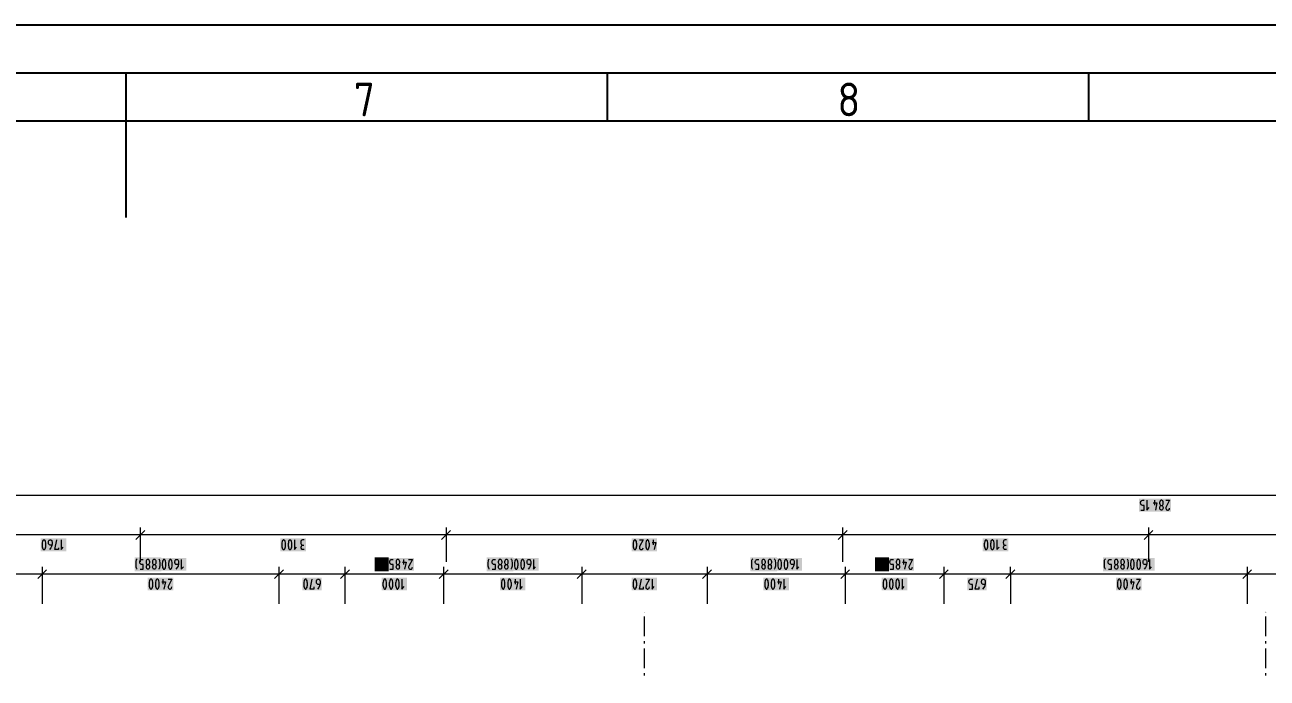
# Model space of a CAD drawing. Header units: millimetres. Extents: x 0 to 594, y 0 to 420.
# Drawn here: x 286.5 to 415.6, y 352.1 to 420 of the extents above; entities that cross this region are included whole.
import ezdxf

# ---------------------------------------------------------------- set-up
doc = ezdxf.new("R2010")
doc.units = ezdxf.units.MM
doc.header["$LTSCALE"] = 8
for name, color, linetype in [('035', 5, 'Continuous'), ('07', 7, 'Continuous'), ('PDF_Koty delkove', 7, 'Continuous'), ('PDF_Osy hlavni', 7, 'Continuous')]:
    doc.layers.add(name, color=color, linetype=linetype)
doc.styles.add('ISO Proportional', font='isocp.shx')

# ---------------------------------------------------------------- blocks, each defined once
blk = doc.blocks.new('IEC_border_a2')
at = {"layer": '035'}
for p, q in [((297, 415), (297, 410)), ((347, 415), (347, 410)), ((397, 415), (397, 410)), ((584, 410), (10, 410))]:
    blk.add_line(p, q, dxfattribs=at)
blk.add_lwpolyline([(0, 420), (594, 420), (594, 0), (0, 0)], close=True, dxfattribs=at)
at = {"layer": '07'}
blk.add_line((297, 410), (297, 400), dxfattribs=at)
blk.add_lwpolyline([(5, 415), (589, 415), (589, 5), (5, 5)], close=True, dxfattribs=at)
at = {"layer": '035', "style": 'ISO Proportional'}
for s, p in [('7', (320.67, 410.5)), ('8', (370.92, 410.5))]:
    blk.add_text(s, height=3.5, dxfattribs=at).set_placement(p)

msp = doc.modelspace()

# ---------------------------------------------------------------- linework, layer by layer
at = {"layer": 'PDF_Koty delkove', "lineweight": 18}
for points in [[(549.56, 371.13), (258.3, 371.13), (257.65, 371.13), (252.79, 371.13)], [(402.45, 369.59), (402.78, 369.59), (402.78, 370.07), (402.64, 370.07), (402.55, 370.11), (402.49, 370.16), (402.44, 370.24), (402.42, 370.31), (402.42, 370.38), (402.44, 370.45), (402.46, 370.51), (402.5, 370.57), (402.56, 370.6), (402.64, 370.62), (402.78, 370.62)], [(403.08, 370.62), (403.08, 369.59), (403.3, 369.87)], [(403.85, 370.62), (403.85, 370.11)], [(405.05, 370.62), (405.43, 370.62), (405.08, 369.93), (405.05, 369.87), (405.05, 369.76), (405.08, 369.7), (405.12, 369.64), (405.16, 369.61), (405.21, 369.59), (405.27, 369.59), (405.32, 369.61), (405.36, 369.64), (405.41, 369.7), (405.43, 369.8)], [(403.74, 370.34), (404.12, 370.34), (403.95, 369.59)], [(404.71, 370), (404.73, 369.93), (404.75, 369.87), (404.75, 369.8), (404.73, 369.73), (404.71, 369.66), (404.65, 369.61), (404.61, 369.59), (404.56, 369.59), (404.52, 369.61), (404.46, 369.66), (404.43, 369.73), (404.42, 369.8), (404.42, 369.87), (404.43, 369.93), (404.46, 370), (404.5, 370.05), (404.53, 370.07)], [(404.64, 370.07), (404.67, 370.05), (404.71, 370)], [(565.96, 367.02), (549.56, 367.02), (512, 367.02), (509.05, 367.02), (486.83, 367.02), (438.04, 367.02), (403.24, 367.02), (371.46, 367.02), (330.26, 367.02), (298.49, 367.02), (280.45, 367.02), (258.3, 367.02), (252.79, 367.02)], [(298.95, 367.49), (298.02, 366.56)], [(298.49, 367.79), (298.49, 367.02), (298.49, 366.26)], [(298.49, 367.02), (298.49, 366.67), (298.49, 364.23)], [(330.72, 367.49), (329.8, 366.56)], [(330.26, 367.79), (330.26, 367.02), (330.26, 366.26)], [(330.26, 367.02), (330.26, 366.67), (330.26, 364.23)], [(371.93, 367.49), (371, 366.56)], [(371.46, 367.79), (371.46, 367.02), (371.46, 366.26)], [(371.46, 367.02), (371.46, 366.67), (371.46, 364.23)], [(403.7, 367.49), (402.78, 366.56)], [(403.24, 367.79), (403.24, 367.02), (403.24, 366.26)], [(403.24, 367.02), (403.24, 366.67), (403.24, 364.23)], [(288.29, 366.1), (288.29, 365.9), (288.3, 365.79), (288.33, 365.67), (288.37, 365.57), (288.42, 365.5), (288.45, 365.49), (288.51, 365.49), (288.53, 365.5), (288.59, 365.57), (288.63, 365.67), (288.66, 365.79), (288.67, 365.9), (288.67, 366.1), (288.66, 366.2), (288.63, 366.32), (288.59, 366.43), (288.53, 366.49), (288.51, 366.51), (288.45, 366.51), (288.42, 366.49), (288.37, 366.43), (288.33, 366.32), (288.3, 366.2)], [(288.3, 366.2), (288.29, 366.1)], [(289.3, 365.96), (289.11, 365.96), (289.05, 365.98), (289.01, 366.02), (288.99, 366.05), (288.96, 366.1), (288.94, 366.17), (288.94, 366.31), (288.96, 366.37), (288.99, 366.43), (289.01, 366.46), (289.05, 366.49), (289.11, 366.51), (289.16, 366.51), (289.22, 366.49), (289.26, 366.46), (289.29, 366.43), (289.31, 366.37), (289.33, 366.31), (289.33, 366.07), (289.27, 365.83), (289.19, 365.66), (289.05, 365.49)], [(289.99, 365.69), (289.99, 365.49), (289.6, 365.49), (289.82, 366.51)], [(290.26, 366.51), (290.26, 365.49), (290.48, 365.76)], [(314.51, 366.51), (314.51, 365.49), (314.73, 365.76)], [(315.52, 366.51), (315.33, 366.51), (315.26, 366.48), (315.21, 366.43), (315.18, 366.34), (315.17, 366.27), (315.17, 366.2), (315.18, 366.12), (315.21, 366.05), (315.26, 366), (315.36, 365.96)], [(315.52, 365.49), (315.36, 365.49), (315.3, 365.5), (315.25, 365.54), (315.22, 365.59), (315.19, 365.69), (315.19, 365.76), (315.22, 365.86), (315.28, 365.93), (315.36, 365.96), (315.47, 365.96)], [(350.34, 366.51), (350.73, 366.51), (350.37, 365.83), (350.34, 365.76), (350.34, 365.66), (350.37, 365.59), (350.41, 365.54), (350.45, 365.5), (350.51, 365.49), (350.56, 365.49), (350.62, 365.5), (350.66, 365.54), (350.7, 365.59), (350.73, 365.69)], [(351.66, 366.24), (352.04, 366.24), (351.87, 365.49)], [(351.77, 366.51), (351.77, 366)], [(386.42, 365.5), (386.48, 365.57), (386.52, 365.67), (386.54, 365.79), (386.56, 365.9), (386.56, 366.1), (386.54, 366.2), (386.52, 366.32), (386.48, 366.43), (386.42, 366.49), (386.39, 366.51), (386.34, 366.51), (386.31, 366.49), (386.26, 366.43), (386.22, 366.32), (386.19, 366.2), (386.17, 366.1)], [(386.17, 366.1), (386.17, 365.9), (386.19, 365.79), (386.22, 365.67), (386.26, 365.57), (386.31, 365.5), (386.34, 365.49), (386.39, 365.49), (386.42, 365.5)], [(387.49, 366.51), (387.49, 365.49), (387.71, 365.76)], [(388.5, 366.51), (388.31, 366.51), (388.24, 366.48), (388.19, 366.43), (388.16, 366.34), (388.15, 366.27), (388.15, 366.2), (388.16, 366.12), (388.19, 366.05), (388.24, 366), (388.34, 365.96)], [(388.2, 365.59), (388.17, 365.69), (388.17, 365.76), (388.2, 365.86), (388.25, 365.93), (388.34, 365.96), (388.45, 365.96)], [(388.5, 365.49), (388.34, 365.49), (388.28, 365.5), (388.23, 365.54), (388.2, 365.59)], [(298.16, 363.45), (298.13, 363.49), (298.09, 363.55), (298.07, 363.66), (298.05, 363.79), (298.05, 364.13), (298.07, 364.31), (298.08, 364.41), (298.11, 364.48), (298.16, 364.54)], [(298.46, 363.45), (298.79, 363.45), (298.79, 363.93), (298.65, 363.93), (298.56, 363.96), (298.5, 364.02), (298.45, 364.1), (298.44, 364.17), (298.44, 364.24), (298.45, 364.31), (298.48, 364.37), (298.52, 364.42), (298.57, 364.46), (298.65, 364.48), (298.79, 364.48)], [(300.4, 364.54), (300.46, 364.48), (300.49, 364.41), (300.5, 364.31), (300.51, 364.13), (300.51, 363.79), (300.5, 363.66), (300.47, 363.55), (300.43, 363.49), (300.4, 363.45)], [(300.85, 363.54), (300.91, 363.47), (300.93, 363.45), (300.99, 363.45), (301.02, 363.47), (301.07, 363.54), (301.11, 363.64), (301.14, 363.76), (301.15, 363.86), (301.15, 364.07), (301.14, 364.17), (301.11, 364.29), (301.07, 364.39), (301.02, 364.46), (300.99, 364.48), (300.93, 364.48), (300.91, 364.46), (300.85, 364.39), (300.81, 364.29), (300.78, 364.17), (300.77, 364.07)], [(300.77, 364.07), (300.77, 363.86), (300.78, 363.76), (300.81, 363.64), (300.85, 363.54)], [(302.44, 363.93), (302.25, 363.93), (302.19, 363.95), (302.15, 363.98), (302.12, 364.02), (302.1, 364.07), (302.08, 364.13), (302.08, 364.27), (302.1, 364.34), (302.12, 364.39), (302.15, 364.42), (302.19, 364.46), (302.25, 364.48), (302.3, 364.48), (302.35, 364.46), (302.4, 364.42), (302.42, 364.39), (302.45, 364.34), (302.46, 364.27), (302.46, 364.03), (302.41, 363.79), (302.33, 363.62), (302.19, 363.45)], [(302.74, 364.48), (302.74, 363.45), (302.96, 363.72)], [(323.11, 363.45), (323.08, 363.49), (323.04, 363.55), (323.01, 363.66), (323, 363.79), (323, 364.13), (323.01, 364.31), (323.03, 364.41), (323.06, 364.48), (323.11, 364.54)], [(324.04, 364.54), (324.09, 364.48), (324.12, 364.41), (324.14, 364.31), (324.15, 364.13), (324.15, 363.79), (324.14, 363.66), (324.11, 363.55)], [(324.43, 363.45), (324.76, 363.45), (324.76, 363.93), (324.62, 363.93), (324.53, 363.96), (324.47, 364.02), (324.42, 364.1), (324.41, 364.17), (324.41, 364.24), (324.42, 364.31), (324.45, 364.37), (324.49, 364.42), (324.54, 364.46), (324.62, 364.48), (324.76, 364.48)], [(325.44, 364.17), (325.44, 364.24), (325.43, 364.32), (325.39, 364.41), (325.33, 364.46), (325.28, 364.48), (325.23, 364.48), (325.17, 364.46), (325.12, 364.41), (325.08, 364.32), (325.06, 364.24)], [(325.06, 364.24), (325.06, 364.17), (325.08, 364.08), (325.12, 364), (325.17, 363.95), (325.2, 363.93), (325.31, 363.93), (325.33, 363.95), (325.39, 364), (325.43, 364.08), (325.44, 364.17)], [(325.72, 364.2), (326.1, 364.2), (325.94, 363.45)], [(325.83, 364.48), (325.83, 363.96)], [(326.37, 364.48), (326.76, 364.48), (326.4, 363.79), (326.37, 363.72), (326.37, 363.62), (326.4, 363.55), (326.44, 363.5), (326.48, 363.47), (326.54, 363.45), (326.59, 363.45), (326.65, 363.47), (326.69, 363.5), (326.73, 363.55), (326.76, 363.66)], [(334.75, 363.45), (334.73, 363.49), (334.69, 363.55), (334.66, 363.66), (334.64, 363.79), (334.64, 364.13), (334.66, 364.31), (334.67, 364.41), (334.7, 364.48), (334.75, 364.54)], [(335.05, 363.45), (335.38, 363.45), (335.38, 363.93), (335.25, 363.93), (335.15, 363.96), (335.1, 364.02), (335.04, 364.1), (335.03, 364.17), (335.03, 364.24), (335.04, 364.31), (335.07, 364.37), (335.11, 364.42), (335.16, 364.46), (335.25, 364.48), (335.38, 364.48)], [(336.05, 364.32), (336.01, 364.41), (335.96, 364.46), (335.9, 364.48), (335.85, 364.48), (335.79, 364.46), (335.74, 364.41), (335.7, 364.32), (335.68, 364.24)], [(335.68, 364.24), (335.68, 364.17), (335.7, 364.08), (335.74, 364), (335.79, 363.95), (335.82, 363.93), (335.93, 363.93), (335.96, 363.95), (336.01, 364), (336.05, 364.08), (336.07, 364.17), (336.07, 364.24), (336.05, 364.32)], [(336.34, 364.17), (336.35, 364.08), (336.39, 364), (336.45, 363.95), (336.48, 363.93), (336.59, 363.93), (336.61, 363.95), (336.67, 364), (336.71, 364.08), (336.72, 364.17), (336.72, 364.24), (336.71, 364.32), (336.67, 364.41), (336.61, 364.46), (336.56, 364.48), (336.5, 364.48), (336.45, 364.46), (336.39, 364.41), (336.35, 364.32), (336.34, 364.24)], [(336.34, 364.24), (336.34, 364.17)], [(337, 364.54), (337.05, 364.48), (337.08, 364.41), (337.09, 364.31), (337.11, 364.13), (337.11, 363.79), (337.09, 363.66), (337.06, 363.55), (337.02, 363.49), (337, 363.45)], [(338.26, 363.47), (338.32, 363.54), (338.36, 363.64), (338.39, 363.76), (338.4, 363.86), (338.4, 364.07), (338.39, 364.17), (338.36, 364.29), (338.32, 364.39), (338.26, 364.46), (338.24, 364.48), (338.18, 364.48), (338.15, 364.46), (338.1, 364.39), (338.06, 364.29), (338.03, 364.17), (338.02, 364.07)], [(338.02, 364.07), (338.02, 363.86), (338.03, 363.76), (338.06, 363.64), (338.1, 363.54), (338.15, 363.47), (338.18, 363.45), (338.24, 363.45), (338.26, 363.47)], [(339.03, 363.93), (338.84, 363.93), (338.78, 363.95), (338.74, 363.98), (338.71, 364.02), (338.69, 364.07), (338.67, 364.13), (338.67, 364.27), (338.69, 364.34), (338.71, 364.39), (338.74, 364.42), (338.78, 364.46), (338.84, 364.48), (338.89, 364.48), (338.95, 364.46), (338.99, 364.42), (339.01, 364.39), (339.04, 364.34), (339.06, 364.27), (339.06, 364.03), (339, 363.79), (338.92, 363.62), (338.78, 363.45)], [(339.33, 364.48), (339.33, 363.45), (339.55, 363.72)], [(362.12, 363.45), (362.09, 363.49), (362.05, 363.55), (362.03, 363.66), (362.01, 363.79), (362.01, 364.13), (362.03, 364.31), (362.04, 364.41), (362.07, 364.48), (362.12, 364.54)], [(362.42, 363.45), (362.75, 363.45), (362.75, 363.93), (362.61, 363.93), (362.52, 363.96), (362.46, 364.02), (362.41, 364.1), (362.39, 364.17), (362.39, 364.24), (362.41, 364.31), (362.44, 364.37), (362.48, 364.42), (362.53, 364.46), (362.61, 364.48), (362.75, 364.48)], [(364.36, 364.54), (364.42, 364.48), (364.44, 364.41), (364.46, 364.31), (364.47, 364.13), (364.47, 363.79), (364.46, 363.66), (364.43, 363.55), (364.39, 363.49), (364.36, 363.45)], [(365.1, 363.76), (365.11, 363.86), (365.11, 364.07), (365.1, 364.17), (365.07, 364.29), (365.03, 364.39), (364.97, 364.46), (364.95, 364.48), (364.89, 364.48), (364.86, 364.46), (364.81, 364.39), (364.77, 364.29), (364.74, 364.17), (364.73, 364.07)], [(364.73, 364.07), (364.73, 363.86), (364.74, 363.76), (364.77, 363.64), (364.81, 363.54), (364.86, 363.47), (364.89, 363.45), (364.95, 363.45), (364.97, 363.47), (365.03, 363.54), (365.07, 363.64), (365.1, 363.76)], [(366.04, 364.27), (366.05, 364.34), (366.08, 364.39), (366.11, 364.42), (366.15, 364.46), (366.2, 364.48), (366.26, 364.48), (366.31, 364.46), (366.35, 364.42), (366.38, 364.39), (366.41, 364.34), (366.42, 364.27), (366.42, 364.03), (366.37, 363.79), (366.29, 363.62), (366.15, 363.45)], [(366.4, 363.93), (366.2, 363.93), (366.15, 363.95), (366.11, 363.98), (366.08, 364.02), (366.05, 364.07), (366.04, 364.13), (366.04, 364.27)], [(366.7, 364.48), (366.7, 363.45), (366.91, 363.72)], [(375.08, 363.45), (375.05, 363.49), (375.01, 363.55), (374.98, 363.66), (374.97, 363.79), (374.97, 364.13), (374.98, 364.31), (374.99, 364.41), (375.02, 364.48), (375.08, 364.54)], [(376.01, 364.54), (376.06, 364.48), (376.09, 364.41), (376.1, 364.31), (376.12, 364.13)], [(376.12, 364.13), (376.12, 363.79), (376.1, 363.66), (376.07, 363.55), (376.03, 363.49), (376.01, 363.45)], [(376.4, 363.45), (376.73, 363.45), (376.73, 363.93), (376.59, 363.93), (376.5, 363.96), (376.44, 364.02), (376.39, 364.1), (376.37, 364.17), (376.37, 364.24), (376.39, 364.31), (376.41, 364.37), (376.45, 364.42), (376.51, 364.46), (376.59, 364.48), (376.73, 364.48)], [(377.3, 363.95), (377.36, 364), (377.4, 364.08), (377.41, 364.17), (377.41, 364.24), (377.4, 364.32), (377.36, 364.41), (377.3, 364.46), (377.25, 364.48), (377.19, 364.48), (377.14, 364.46), (377.08, 364.41), (377.04, 364.32), (377.03, 364.24)], [(377.03, 364.24), (377.03, 364.17), (377.04, 364.08), (377.08, 364), (377.14, 363.95), (377.16, 363.93), (377.27, 363.93), (377.3, 363.95)], [(377.68, 364.2), (378.07, 364.2), (377.9, 363.45)], [(377.79, 364.48), (377.79, 363.96)], [(378.34, 364.48), (378.72, 364.48), (378.37, 363.79), (378.34, 363.72), (378.34, 363.62), (378.37, 363.55), (378.41, 363.5), (378.45, 363.47), (378.5, 363.45), (378.56, 363.45), (378.61, 363.47), (378.65, 363.5), (378.7, 363.55), (378.72, 363.66)], [(398.77, 363.45), (398.74, 363.49), (398.7, 363.55), (398.67, 363.66), (398.66, 363.79), (398.66, 364.13), (398.67, 364.31), (398.68, 364.41), (398.71, 364.48), (398.77, 364.54)], [(399.07, 363.45), (399.39, 363.45), (399.39, 363.93), (399.26, 363.93), (399.16, 363.96), (399.11, 364.02), (399.05, 364.1), (399.04, 364.17), (399.04, 364.24), (399.05, 364.31)], [(399.05, 364.31), (399.08, 364.37), (399.12, 364.42), (399.17, 364.46), (399.26, 364.48), (399.39, 364.48)], [(401.01, 364.54), (401.06, 364.48), (401.09, 364.41), (401.1, 364.31), (401.12, 364.13), (401.12, 363.79), (401.1, 363.66), (401.07, 363.55), (401.03, 363.49), (401.01, 363.45)], [(401.37, 364.07), (401.37, 363.86), (401.39, 363.76), (401.41, 363.64), (401.45, 363.54), (401.51, 363.47), (401.54, 363.45), (401.59, 363.45), (401.62, 363.47), (401.67, 363.54), (401.71, 363.64), (401.74, 363.76), (401.75, 363.86), (401.75, 364.07), (401.74, 364.17), (401.71, 364.29), (401.67, 364.39), (401.62, 364.46), (401.59, 364.48), (401.54, 364.48), (401.51, 364.46)], [(401.51, 364.46), (401.45, 364.39), (401.41, 364.29), (401.39, 364.17), (401.37, 364.07)], [(403.04, 363.93), (402.85, 363.93), (402.79, 363.95), (402.75, 363.98), (402.72, 364.02), (402.7, 364.07), (402.68, 364.13), (402.68, 364.27), (402.7, 364.34), (402.72, 364.39), (402.75, 364.42), (402.79, 364.46), (402.85, 364.48), (402.9, 364.48), (402.96, 364.46), (403, 364.42), (403.02, 364.39)], [(403.02, 364.39), (403.05, 364.34), (403.07, 364.27), (403.07, 364.03), (403.01, 363.79), (402.93, 363.62), (402.79, 363.45)], [(403.34, 364.48), (403.34, 363.45), (403.56, 363.72)], [(423.69, 362.94), (413.49, 362.94), (388.89, 362.94), (381.97, 362.94), (371.72, 362.94), (357.37, 362.94), (344.35, 362.94), (330, 362.94), (319.75, 362.94), (312.89, 362.94), (288.29, 362.94), (278.29, 362.94)], [(288.75, 363.4), (287.83, 362.48)], [(288.29, 363.71), (288.29, 362.94), (288.29, 362.17)], [(288.29, 362.94), (288.29, 362.58), (288.29, 359.86)], [(299.16, 363.52), (299.13, 363.59), (299.12, 363.66), (299.12, 363.72), (299.13, 363.79), (299.16, 363.86), (299.2, 363.91), (299.23, 363.93)], [(299.34, 363.93), (299.36, 363.91), (299.41, 363.86), (299.43, 363.79), (299.45, 363.72), (299.45, 363.66), (299.43, 363.59), (299.41, 363.52), (299.35, 363.47), (299.31, 363.45), (299.26, 363.45), (299.21, 363.47), (299.16, 363.52)], [(300.02, 363.91), (300.06, 363.86), (300.09, 363.79), (300.1, 363.72), (300.1, 363.66), (300.09, 363.59), (300.06, 363.52), (300.01, 363.47), (299.97, 363.45), (299.91, 363.45), (299.87, 363.47), (299.82, 363.52), (299.79, 363.59), (299.77, 363.66), (299.77, 363.72), (299.79, 363.79), (299.82, 363.86), (299.86, 363.91), (299.88, 363.93)], [(299.99, 363.93), (300.02, 363.91)], [(313.35, 363.4), (312.43, 362.48)], [(312.89, 363.71), (312.89, 362.94), (312.89, 362.17)], [(312.89, 362.94), (312.89, 362.58), (312.89, 359.86)], [(320.22, 363.4), (319.29, 362.48)], [(319.75, 363.71), (319.75, 362.94), (319.75, 362.17)], [(319.75, 362.94), (319.75, 362.58), (319.75, 359.86)], [(324.11, 363.55), (324.07, 363.49), (324.04, 363.45)], [(325.31, 363.93), (325.33, 363.91), (325.38, 363.86), (325.4, 363.79), (325.42, 363.72), (325.42, 363.66), (325.4, 363.59), (325.38, 363.52), (325.32, 363.47), (325.28, 363.45), (325.23, 363.45), (325.18, 363.47), (325.13, 363.52), (325.1, 363.59), (325.09, 363.66), (325.09, 363.72), (325.1, 363.79), (325.13, 363.86), (325.17, 363.91), (325.2, 363.93)], [(330.46, 363.4), (329.54, 362.48)], [(330, 363.71), (330, 362.94), (330, 362.17)], [(330, 362.94), (330, 362.58), (330, 359.86)], [(335.93, 363.93), (335.96, 363.91), (336, 363.86), (336.02, 363.79), (336.04, 363.72), (336.04, 363.66), (336.02, 363.59), (336, 363.52), (335.94, 363.47), (335.9, 363.45), (335.85, 363.45), (335.81, 363.47), (335.75, 363.52), (335.72, 363.59), (335.71, 363.66), (335.71, 363.72), (335.72, 363.79), (335.75, 363.86), (335.79, 363.91), (335.82, 363.93)], [(336.59, 363.93), (336.61, 363.91), (336.65, 363.86), (336.68, 363.79), (336.69, 363.72), (336.69, 363.66), (336.68, 363.59), (336.65, 363.52), (336.6, 363.47), (336.56, 363.45), (336.5, 363.45), (336.46, 363.47), (336.41, 363.52), (336.38, 363.59), (336.37, 363.66), (336.37, 363.72), (336.38, 363.79), (336.41, 363.86), (336.45, 363.91), (336.48, 363.93)], [(344.81, 363.4), (343.89, 362.48)], [(344.35, 363.71), (344.35, 362.94), (344.35, 362.17)], [(344.35, 362.94), (344.35, 362.58), (344.35, 359.86)], [(357.83, 363.4), (356.91, 362.48)], [(357.37, 363.71), (357.37, 362.94), (357.37, 362.17)], [(357.37, 362.94), (357.37, 362.58), (357.37, 359.86)], [(363.3, 363.93), (363.32, 363.91), (363.36, 363.86), (363.39, 363.79), (363.41, 363.72), (363.41, 363.66), (363.39, 363.59), (363.36, 363.52), (363.31, 363.47), (363.27, 363.45), (363.21, 363.45), (363.17, 363.47), (363.12, 363.52), (363.09, 363.59), (363.08, 363.66), (363.08, 363.72), (363.09, 363.79), (363.12, 363.86), (363.16, 363.91), (363.19, 363.93)], [(363.97, 363.47), (363.92, 363.45), (363.87, 363.45), (363.83, 363.47), (363.77, 363.52), (363.75, 363.59), (363.73, 363.66), (363.73, 363.72), (363.75, 363.79), (363.77, 363.86), (363.82, 363.91), (363.84, 363.93)], [(363.95, 363.93), (363.98, 363.91), (364.02, 363.86), (364.05, 363.79), (364.06, 363.72), (364.06, 363.66), (364.05, 363.59), (364.02, 363.52), (363.97, 363.47)], [(372.18, 363.4), (371.26, 362.48)], [(371.72, 363.71), (371.72, 362.94), (371.72, 362.17)], [(371.72, 362.94), (371.72, 362.58), (371.72, 359.86)], [(377.27, 363.93), (377.3, 363.91), (377.34, 363.86), (377.37, 363.79), (377.38, 363.72), (377.38, 363.66), (377.37, 363.59), (377.34, 363.52), (377.29, 363.47), (377.25, 363.45), (377.19, 363.45), (377.15, 363.47), (377.1, 363.52), (377.07, 363.59), (377.06, 363.66), (377.06, 363.72), (377.07, 363.79), (377.1, 363.86), (377.14, 363.91), (377.16, 363.93)], [(382.43, 363.4), (381.51, 362.48)], [(381.97, 363.71), (381.97, 362.94), (381.97, 362.17)], [(381.97, 362.94), (381.97, 362.58), (381.97, 359.86)], [(389.35, 363.4), (388.43, 362.48)], [(388.89, 362.94), (388.89, 363.71)], [(388.89, 362.94), (388.89, 362.17)], [(388.89, 362.94), (388.89, 362.58), (388.89, 359.86)], [(399.94, 363.93), (399.97, 363.91), (400.01, 363.86), (400.04, 363.79), (400.05, 363.72), (400.05, 363.66), (400.04, 363.59), (400.01, 363.52), (399.95, 363.47), (399.91, 363.45), (399.86, 363.45), (399.82, 363.47), (399.76, 363.52), (399.74, 363.59), (399.72, 363.66), (399.72, 363.72), (399.74, 363.79), (399.76, 363.86), (399.8, 363.91), (399.83, 363.93)], [(400.6, 363.93), (400.62, 363.91), (400.66, 363.86), (400.69, 363.79), (400.71, 363.72), (400.71, 363.66), (400.69, 363.59), (400.66, 363.52), (400.61, 363.47), (400.57, 363.45), (400.51, 363.45), (400.47, 363.47), (400.42, 363.52), (400.39, 363.59), (400.38, 363.66), (400.38, 363.72), (400.39, 363.79), (400.42, 363.86)], [(400.42, 363.86), (400.46, 363.91), (400.49, 363.93)], [(413.95, 363.4), (413.03, 362.48)], [(413.49, 363.71), (413.49, 362.94), (413.49, 362.17)], [(413.49, 362.94), (413.49, 362.58), (413.49, 359.86)], [(300.72, 362.15), (301.11, 362.15), (300.94, 361.4)], [(300.83, 362.43), (300.83, 361.91)], [(301.38, 362.43), (301.76, 362.43), (301.41, 361.74), (301.38, 361.67), (301.38, 361.57), (301.41, 361.5), (301.45, 361.45), (301.49, 361.42), (301.54, 361.4), (301.6, 361.4), (301.65, 361.42), (301.69, 361.45), (301.74, 361.5), (301.76, 361.61)], [(316.51, 361.61), (316.51, 361.4), (316.13, 361.4), (316.35, 362.43)], [(317.14, 361.88), (316.95, 361.88), (316.89, 361.9), (316.85, 361.93), (316.83, 361.97), (316.8, 362.02), (316.79, 362.08), (316.79, 362.22), (316.8, 362.29), (316.83, 362.34), (316.85, 362.37), (316.89, 362.41), (316.95, 362.43), (317, 362.43), (317.06, 362.41), (317.1, 362.37)], [(317.1, 362.37), (317.13, 362.34), (317.15, 362.29), (317.17, 362.22), (317.17, 361.98), (317.11, 361.74), (317.03, 361.57), (316.89, 361.4)], [(325.67, 362.43), (325.67, 361.4), (325.89, 361.67)], [(336.17, 361.4), (336.22, 361.4), (336.25, 361.42), (336.3, 361.49), (336.34, 361.59), (336.37, 361.71), (336.38, 361.81), (336.38, 362.02), (336.37, 362.12), (336.34, 362.24), (336.3, 362.34), (336.25, 362.41), (336.22, 362.43), (336.17, 362.43), (336.14, 362.41), (336.08, 362.34), (336.04, 362.24), (336.02, 362.12), (336, 362.02)], [(336, 362.02), (336, 361.81), (336.02, 361.71), (336.04, 361.59), (336.08, 361.49), (336.14, 361.42), (336.17, 361.4)], [(337.32, 362.15), (337.7, 362.15), (337.53, 361.4)], [(337.42, 362.43), (337.42, 361.91)], [(337.97, 362.43), (337.97, 361.4), (338.19, 361.67)], [(349.99, 361.49), (350.03, 361.59), (350.05, 361.71), (350.07, 361.81), (350.07, 362.02), (350.05, 362.12), (350.03, 362.24), (349.99, 362.34), (349.93, 362.41), (349.9, 362.43), (349.85, 362.43), (349.82, 362.41), (349.77, 362.34), (349.73, 362.24), (349.7, 362.12), (349.68, 362.02)], [(349.68, 362.02), (349.68, 361.81), (349.7, 361.71), (349.73, 361.59), (349.77, 361.49), (349.82, 361.42), (349.85, 361.4), (349.9, 361.4), (349.93, 361.42), (349.99, 361.49)], [(350.73, 361.61), (350.73, 361.4), (350.34, 361.4), (350.56, 362.43)], [(351, 362.43), (351.38, 362.43), (351.03, 361.74), (351, 361.67), (351, 361.57), (351.03, 361.5), (351.07, 361.45), (351.11, 361.42), (351.16, 361.4), (351.22, 361.4), (351.27, 361.42), (351.31, 361.45), (351.35, 361.5), (351.38, 361.61)], [(351.66, 362.43), (351.66, 361.4), (351.87, 361.67)], [(364.24, 361.4), (364.27, 361.42), (364.33, 361.49), (364.37, 361.59), (364.4, 361.71), (364.41, 361.81), (364.41, 362.02), (364.4, 362.12), (364.37, 362.24), (364.33, 362.34), (364.27, 362.41), (364.24, 362.43), (364.19, 362.43), (364.16, 362.41), (364.11, 362.34), (364.07, 362.24), (364.04, 362.12), (364.03, 362.02)], [(364.03, 362.02), (364.03, 361.81), (364.04, 361.71), (364.07, 361.59), (364.11, 361.49), (364.16, 361.42), (364.19, 361.4), (364.24, 361.4)], [(364.68, 362.15), (365.07, 362.15), (364.9, 361.4)], [(364.79, 362.43), (364.79, 361.91)], [(365.34, 362.43), (365.34, 361.4), (365.56, 361.67)], [(376.33, 362.02), (376.33, 361.81), (376.34, 361.71), (376.37, 361.59), (376.41, 361.49), (376.46, 361.42), (376.49, 361.4), (376.54, 361.4), (376.57, 361.42), (376.63, 361.49), (376.67, 361.59), (376.69, 361.71), (376.71, 361.81), (376.71, 362.02), (376.69, 362.12), (376.67, 362.24), (376.63, 362.34), (376.57, 362.41), (376.54, 362.43), (376.49, 362.43), (376.46, 362.41), (376.41, 362.34)], [(376.41, 362.34), (376.37, 362.24), (376.34, 362.12), (376.33, 362.02)], [(377.64, 362.43), (377.64, 361.4), (377.86, 361.67)], [(384.61, 361.4), (384.94, 361.4), (384.94, 361.88), (384.8, 361.88), (384.7, 361.91), (384.65, 361.97), (384.6, 362.05), (384.58, 362.12), (384.58, 362.19), (384.6, 362.26), (384.62, 362.32), (384.66, 362.37), (384.72, 362.41), (384.8, 362.43), (384.94, 362.43)], [(385.62, 361.61), (385.62, 361.4), (385.24, 361.4), (385.46, 362.43)], [(386.25, 361.88), (386.06, 361.88), (386, 361.9), (385.96, 361.93), (385.94, 361.97), (385.91, 362.02), (385.9, 362.08), (385.9, 362.22), (385.91, 362.29), (385.94, 362.34), (385.96, 362.37), (386, 362.41), (386.06, 362.43), (386.11, 362.43), (386.17, 362.41), (386.21, 362.37), (386.24, 362.34), (386.26, 362.29), (386.28, 362.22), (386.28, 361.98), (386.22, 361.74), (386.14, 361.57), (386, 361.4)], [(400.67, 362.02), (400.67, 361.81), (400.68, 361.71), (400.71, 361.59), (400.75, 361.49), (400.81, 361.42), (400.83, 361.4), (400.89, 361.4), (400.92, 361.42), (400.97, 361.49), (401.01, 361.59), (401.04, 361.71), (401.05, 361.81), (401.05, 362.02), (401.04, 362.12), (401.01, 362.24), (400.97, 362.34), (400.92, 362.41), (400.89, 362.43), (400.83, 362.43), (400.81, 362.41), (400.75, 362.34), (400.71, 362.24), (400.68, 362.12), (400.67, 362.02)], [(401.33, 362.15), (401.71, 362.15), (401.54, 361.4)], [(401.44, 362.43), (401.44, 361.91)], [(401.98, 362.43), (402.37, 362.43), (402.01, 361.74), (401.98, 361.67), (401.98, 361.57), (402.01, 361.5), (402.05, 361.45), (402.09, 361.42), (402.15, 361.4), (402.2, 361.4), (402.26, 361.42), (402.3, 361.45), (402.34, 361.5), (402.37, 361.61)]]:
    msp.add_lwpolyline(points, dxfattribs=at)
for points in [[(404.39, 370.38), (404.39, 370.31), (404.41, 370.22), (404.45, 370.14), (404.5, 370.09), (404.53, 370.07), (404.64, 370.07), (404.67, 370.09), (404.72, 370.14), (404.76, 370.22), (404.78, 370.31), (404.78, 370.38), (404.76, 370.46), (404.72, 370.55), (404.67, 370.6), (404.61, 370.62), (404.56, 370.62), (404.5, 370.6), (404.45, 370.55), (404.41, 370.46)], [(313.2, 366.1), (313.2, 365.9), (313.21, 365.79), (313.24, 365.67), (313.28, 365.57), (313.33, 365.5), (313.36, 365.49), (313.41, 365.49), (313.44, 365.5), (313.5, 365.57), (313.54, 365.67), (313.56, 365.79), (313.58, 365.9), (313.58, 366.1), (313.56, 366.2), (313.54, 366.32), (313.5, 366.43), (313.44, 366.49), (313.41, 366.51), (313.36, 366.51), (313.33, 366.49), (313.28, 366.43), (313.24, 366.32), (313.21, 366.2)], [(313.85, 366.1), (313.85, 365.9), (313.87, 365.79), (313.89, 365.67), (313.93, 365.57), (313.99, 365.5), (314.02, 365.49), (314.07, 365.49), (314.1, 365.5), (314.15, 365.57), (314.19, 365.67), (314.22, 365.79), (314.24, 365.9), (314.24, 366.1), (314.22, 366.2), (314.19, 366.32), (314.15, 366.43), (314.1, 366.49), (314.07, 366.51), (314.02, 366.51), (313.99, 366.49), (313.93, 366.43), (313.89, 366.32), (313.87, 366.2)], [(349.68, 366.1), (349.68, 365.9), (349.7, 365.79), (349.73, 365.67), (349.77, 365.57), (349.82, 365.5), (349.85, 365.49), (349.9, 365.49), (349.93, 365.5), (349.99, 365.57), (350.03, 365.67), (350.05, 365.79), (350.07, 365.9), (350.07, 366.1), (350.05, 366.2), (350.03, 366.32), (349.99, 366.43), (349.93, 366.49), (349.9, 366.51), (349.85, 366.51), (349.82, 366.49), (349.77, 366.43), (349.73, 366.32), (349.7, 366.2)], [(351, 366.1), (351, 365.9), (351.01, 365.79), (351.04, 365.67), (351.08, 365.57), (351.14, 365.5), (351.16, 365.49), (351.22, 365.49), (351.25, 365.5), (351.3, 365.57), (351.34, 365.67), (351.37, 365.79), (351.38, 365.9), (351.38, 366.1), (351.37, 366.2), (351.34, 366.32), (351.3, 366.43), (351.25, 366.49), (351.22, 366.51), (351.16, 366.51), (351.14, 366.49), (351.08, 366.43), (351.04, 366.32), (351.01, 366.2)], [(386.83, 366.1), (386.83, 365.9), (386.85, 365.79), (386.87, 365.67), (386.91, 365.57), (386.97, 365.5), (387, 365.49), (387.05, 365.49), (387.08, 365.5), (387.13, 365.57), (387.17, 365.67), (387.2, 365.79), (387.21, 365.9), (387.21, 366.1), (387.2, 366.2), (387.17, 366.32), (387.13, 366.43), (387.08, 366.49), (387.05, 366.51), (387, 366.51), (386.97, 366.49), (386.91, 366.43), (386.87, 366.32), (386.85, 366.2)], [(299.09, 364.24), (299.09, 364.17), (299.11, 364.08), (299.15, 364), (299.2, 363.95), (299.23, 363.93), (299.34, 363.93), (299.36, 363.95), (299.42, 364), (299.46, 364.08), (299.47, 364.17), (299.47, 364.24), (299.46, 364.32), (299.42, 364.41), (299.36, 364.46), (299.31, 364.48), (299.26, 364.48), (299.2, 364.46), (299.15, 364.41), (299.11, 364.32)], [(299.75, 364.24), (299.75, 364.17), (299.76, 364.08), (299.8, 364), (299.86, 363.95), (299.88, 363.93), (299.99, 363.93), (300.02, 363.95), (300.08, 364), (300.12, 364.08), (300.13, 364.17), (300.13, 364.24), (300.12, 364.32), (300.08, 364.41), (300.02, 364.46), (299.97, 364.48), (299.91, 364.48), (299.86, 364.46), (299.8, 364.41), (299.76, 364.32)], [(301.43, 364.07), (301.43, 363.86), (301.44, 363.76), (301.47, 363.64), (301.51, 363.54), (301.56, 363.47), (301.59, 363.45), (301.64, 363.45), (301.67, 363.47), (301.73, 363.54), (301.77, 363.64), (301.79, 363.76), (301.81, 363.86), (301.81, 364.07), (301.79, 364.17), (301.77, 364.29), (301.73, 364.39), (301.67, 364.46), (301.64, 364.48), (301.59, 364.48), (301.56, 364.46), (301.51, 364.39), (301.47, 364.29), (301.44, 364.17)], [(323.38, 364.07), (323.38, 363.86), (323.4, 363.76), (323.42, 363.64), (323.47, 363.54), (323.52, 363.47), (323.55, 363.45), (323.6, 363.45), (323.63, 363.47), (323.68, 363.54), (323.72, 363.64), (323.75, 363.76), (323.77, 363.86), (323.77, 364.07), (323.75, 364.17), (323.72, 364.29), (323.68, 364.39), (323.63, 364.46), (323.6, 364.48), (323.55, 364.48), (323.52, 364.46), (323.47, 364.39), (323.42, 364.29), (323.4, 364.17)], [(337.36, 364.07), (337.36, 363.86), (337.38, 363.76), (337.4, 363.64), (337.44, 363.54), (337.5, 363.47), (337.53, 363.45), (337.58, 363.45), (337.61, 363.47), (337.66, 363.54), (337.7, 363.64), (337.73, 363.76), (337.74, 363.86), (337.74, 364.07), (337.73, 364.17), (337.7, 364.29), (337.66, 364.39), (337.61, 364.46), (337.58, 364.48), (337.53, 364.48), (337.5, 364.46), (337.44, 364.39), (337.4, 364.29), (337.38, 364.17)], [(363.05, 364.24), (363.05, 364.17), (363.06, 364.08), (363.1, 364), (363.16, 363.95), (363.19, 363.93), (363.3, 363.93), (363.32, 363.95), (363.38, 364), (363.42, 364.08), (363.43, 364.17), (363.43, 364.24), (363.42, 364.32), (363.38, 364.41), (363.32, 364.46), (363.27, 364.48), (363.21, 364.48), (363.16, 364.46), (363.1, 364.41), (363.06, 364.32)], [(363.71, 364.24), (363.71, 364.17), (363.72, 364.08), (363.76, 364), (363.82, 363.95), (363.84, 363.93), (363.95, 363.93), (363.98, 363.95), (364.03, 364), (364.08, 364.08), (364.09, 364.17), (364.09, 364.24), (364.08, 364.32), (364.03, 364.41), (363.98, 364.46), (363.92, 364.48), (363.87, 364.48), (363.82, 364.46), (363.76, 364.41), (363.72, 364.32)], [(365.38, 364.07), (365.38, 363.86), (365.4, 363.76), (365.43, 363.64), (365.47, 363.54), (365.52, 363.47), (365.55, 363.45), (365.6, 363.45), (365.63, 363.47), (365.68, 363.54), (365.73, 363.64), (365.75, 363.76), (365.77, 363.86), (365.77, 364.07), (365.75, 364.17), (365.73, 364.29), (365.68, 364.39), (365.63, 364.46), (365.6, 364.48), (365.55, 364.48), (365.52, 364.46), (365.47, 364.39), (365.43, 364.29), (365.4, 364.17)], [(375.35, 364.07), (375.35, 363.86), (375.36, 363.76), (375.39, 363.64), (375.43, 363.54), (375.49, 363.47), (375.51, 363.45), (375.57, 363.45), (375.6, 363.47), (375.65, 363.54), (375.69, 363.64), (375.72, 363.76), (375.73, 363.86), (375.73, 364.07), (375.72, 364.17), (375.69, 364.29), (375.65, 364.39), (375.6, 364.46), (375.57, 364.48), (375.51, 364.48), (375.49, 364.46), (375.43, 364.39), (375.39, 364.29), (375.36, 364.17)], [(399.69, 364.24), (399.69, 364.17), (399.71, 364.08), (399.75, 364), (399.8, 363.95), (399.83, 363.93), (399.94, 363.93), (399.97, 363.95), (400.02, 364), (400.06, 364.08), (400.08, 364.17), (400.08, 364.24), (400.06, 364.32), (400.02, 364.41), (399.97, 364.46), (399.91, 364.48), (399.86, 364.48), (399.8, 364.46), (399.75, 364.41), (399.71, 364.32)], [(400.35, 364.24), (400.35, 364.17), (400.36, 364.08), (400.4, 364), (400.46, 363.95), (400.49, 363.93), (400.6, 363.93), (400.62, 363.95), (400.68, 364), (400.72, 364.08), (400.73, 364.17), (400.73, 364.24), (400.72, 364.32), (400.68, 364.41), (400.62, 364.46), (400.57, 364.48), (400.51, 364.48), (400.46, 364.46), (400.4, 364.41), (400.36, 364.32)], [(402.03, 364.07), (402.03, 363.86), (402.04, 363.76), (402.07, 363.64), (402.11, 363.54), (402.16, 363.47), (402.19, 363.45), (402.25, 363.45), (402.27, 363.47), (402.33, 363.54), (402.37, 363.64), (402.4, 363.76), (402.41, 363.86), (402.41, 364.07), (402.4, 364.17), (402.37, 364.29), (402.33, 364.39), (402.27, 364.46), (402.25, 364.48), (402.19, 364.48), (402.16, 364.46), (402.11, 364.39), (402.07, 364.29), (402.04, 364.17)], [(299.41, 362.02), (299.41, 361.81), (299.42, 361.71), (299.45, 361.59), (299.49, 361.49), (299.55, 361.42), (299.57, 361.4), (299.63, 361.4), (299.66, 361.42), (299.71, 361.49), (299.75, 361.59), (299.78, 361.71), (299.79, 361.81), (299.79, 362.02), (299.78, 362.12), (299.75, 362.24), (299.71, 362.34), (299.66, 362.41), (299.63, 362.43), (299.57, 362.43), (299.55, 362.41), (299.49, 362.34), (299.45, 362.24), (299.42, 362.12)], [(300.07, 362.02), (300.07, 361.81), (300.08, 361.71), (300.11, 361.59), (300.15, 361.49), (300.2, 361.42), (300.23, 361.4), (300.28, 361.4), (300.31, 361.42), (300.37, 361.49), (300.41, 361.59), (300.44, 361.71), (300.45, 361.81), (300.45, 362.02), (300.44, 362.12), (300.41, 362.24), (300.37, 362.34), (300.31, 362.41), (300.28, 362.43), (300.23, 362.43), (300.2, 362.41), (300.15, 362.34), (300.11, 362.24), (300.08, 362.12)], [(315.47, 362.02), (315.47, 361.81), (315.49, 361.71), (315.51, 361.59), (315.55, 361.49), (315.61, 361.42), (315.64, 361.4), (315.69, 361.4), (315.72, 361.42), (315.77, 361.49), (315.81, 361.59), (315.84, 361.71), (315.85, 361.81), (315.85, 362.02), (315.84, 362.12), (315.81, 362.24), (315.77, 362.34), (315.72, 362.41), (315.69, 362.43), (315.64, 362.43), (315.61, 362.41), (315.55, 362.34), (315.51, 362.24), (315.49, 362.12)], [(323.7, 362.02), (323.7, 361.81), (323.72, 361.71), (323.74, 361.59), (323.78, 361.49), (323.84, 361.42), (323.87, 361.4), (323.92, 361.4), (323.95, 361.42), (324, 361.49), (324.04, 361.59), (324.07, 361.71), (324.08, 361.81), (324.08, 362.02), (324.07, 362.12), (324.04, 362.24), (324, 362.34), (323.95, 362.41), (323.92, 362.43), (323.87, 362.43), (323.84, 362.41), (323.78, 362.34), (323.74, 362.24), (323.72, 362.12)], [(324.36, 362.02), (324.36, 361.81), (324.37, 361.71), (324.4, 361.59), (324.44, 361.49), (324.49, 361.42), (324.52, 361.4), (324.58, 361.4), (324.6, 361.42), (324.66, 361.49), (324.7, 361.59), (324.73, 361.71), (324.74, 361.81), (324.74, 362.02), (324.73, 362.12), (324.7, 362.24), (324.66, 362.34), (324.6, 362.41), (324.58, 362.43), (324.52, 362.43), (324.49, 362.41), (324.44, 362.34), (324.4, 362.24), (324.37, 362.12)], [(325.02, 362.02), (325.02, 361.81), (325.03, 361.71), (325.06, 361.59), (325.1, 361.49), (325.15, 361.42), (325.18, 361.4), (325.23, 361.4), (325.26, 361.42), (325.32, 361.49), (325.36, 361.59), (325.38, 361.71), (325.4, 361.81), (325.4, 362.02), (325.38, 362.12), (325.36, 362.24), (325.32, 362.34), (325.26, 362.41), (325.23, 362.43), (325.18, 362.43), (325.15, 362.41), (325.1, 362.34), (325.06, 362.24), (325.03, 362.12)], [(336.66, 362.02), (336.66, 361.81), (336.67, 361.71), (336.7, 361.59), (336.74, 361.49), (336.79, 361.42), (336.82, 361.4), (336.88, 361.4), (336.9, 361.42), (336.96, 361.49), (337, 361.59), (337.03, 361.71), (337.04, 361.81), (337.04, 362.02), (337.03, 362.12), (337, 362.24), (336.96, 362.34), (336.9, 362.41), (336.88, 362.43), (336.82, 362.43), (336.79, 362.41), (336.74, 362.34), (336.7, 362.24), (336.67, 362.12)], [(363.37, 362.02), (363.37, 361.81), (363.38, 361.71), (363.41, 361.59), (363.45, 361.49), (363.5, 361.42), (363.53, 361.4), (363.59, 361.4), (363.61, 361.42), (363.67, 361.49), (363.71, 361.59), (363.74, 361.71), (363.75, 361.81), (363.75, 362.02), (363.74, 362.12), (363.71, 362.24), (363.67, 362.34), (363.61, 362.41), (363.59, 362.43), (363.53, 362.43), (363.5, 362.41), (363.45, 362.34), (363.41, 362.24), (363.38, 362.12)], [(375.67, 362.02), (375.67, 361.81), (375.68, 361.71), (375.71, 361.59), (375.75, 361.49), (375.8, 361.42), (375.83, 361.4), (375.89, 361.4), (375.91, 361.42), (375.97, 361.49), (376.01, 361.59), (376.04, 361.71), (376.05, 361.81), (376.05, 362.02), (376.04, 362.12), (376.01, 362.24), (375.97, 362.34), (375.91, 362.41), (375.89, 362.43), (375.83, 362.43), (375.8, 362.41), (375.75, 362.34), (375.71, 362.24), (375.68, 362.12)], [(376.98, 362.02), (376.98, 361.81), (377, 361.71), (377.02, 361.59), (377.06, 361.49), (377.12, 361.42), (377.15, 361.4), (377.2, 361.4), (377.23, 361.42), (377.28, 361.49), (377.32, 361.59), (377.35, 361.71), (377.37, 361.81), (377.37, 362.02), (377.35, 362.12), (377.32, 362.24), (377.28, 362.34), (377.23, 362.41), (377.2, 362.43), (377.15, 362.43), (377.12, 362.41), (377.06, 362.34), (377.02, 362.24), (377, 362.12)], [(400.01, 362.02), (400.01, 361.81), (400.03, 361.71), (400.05, 361.59), (400.09, 361.49), (400.15, 361.42), (400.18, 361.4), (400.23, 361.4), (400.26, 361.42), (400.31, 361.49), (400.35, 361.59), (400.38, 361.71), (400.4, 361.81), (400.4, 362.02), (400.38, 362.12), (400.35, 362.24), (400.31, 362.34), (400.26, 362.41), (400.23, 362.43), (400.18, 362.43), (400.15, 362.41), (400.09, 362.34), (400.05, 362.24), (400.03, 362.12)]]:
    msp.add_lwpolyline(points, close=True, dxfattribs=at)
at = {"layer": 'PDF_Koty delkove', "color": 7, "lineweight": 18, "true_color": 0xffffff, "transparency": 33554559}
for points in [[(405.59, 370.77), (402.27, 370.77), (405.59, 369.44), (402.27, 369.44)], [(290.8, 366.67), (288.13, 366.67), (290.8, 365.33), (288.13, 365.33)], [(315.7, 366.67), (313.04, 366.67), (315.7, 365.33), (313.04, 365.33)], [(352.19, 366.67), (349.53, 366.67), (352.19, 365.33), (349.53, 365.33)], [(388.68, 366.67), (386.02, 366.67), (388.68, 365.33), (386.02, 365.33)], [(300.67, 364.7), (297.9, 364.7), (300.67, 363.23), (297.9, 363.23)], [(303.27, 364.63), (300.62, 364.63), (303.27, 363.3), (300.62, 363.3)], [(324.3, 364.7), (322.85, 364.7), (324.3, 363.23), (322.85, 363.23)], [(326.91, 364.63), (324.25, 364.63), (326.91, 363.3), (324.25, 363.3)], [(337.26, 364.7), (334.49, 364.7), (337.26, 363.23), (334.49, 363.23)], [(339.87, 364.63), (337.21, 364.63), (339.87, 363.3), (337.21, 363.3)], [(364.63, 364.7), (361.86, 364.7), (364.63, 363.23), (361.86, 363.23)], [(367.23, 364.63), (364.57, 364.63), (367.23, 363.3), (364.57, 363.3)], [(376.27, 364.7), (374.81, 364.7), (376.27, 363.23), (374.81, 363.23)], [(378.88, 364.63), (376.22, 364.63), (378.88, 363.3), (376.22, 363.3)], [(401.27, 364.7), (398.5, 364.7), (401.27, 363.23), (398.5, 363.23)], [(403.88, 364.63), (401.22, 364.63), (403.88, 363.3), (401.22, 363.3)], [(301.92, 362.58), (299.26, 362.58), (301.92, 361.25), (299.26, 361.25)], [(317.32, 362.58), (315.32, 362.58), (317.32, 361.25), (315.32, 361.25)], [(326.21, 362.58), (323.55, 362.58), (326.21, 361.25), (323.55, 361.25)], [(338.51, 362.58), (335.85, 362.58), (338.51, 361.25), (335.85, 361.25)], [(352.19, 362.58), (349.53, 362.58), (352.19, 361.25), (349.53, 361.25)], [(365.88, 362.58), (363.21, 362.58), (365.88, 361.25), (363.21, 361.25)], [(378.18, 362.58), (375.51, 362.58), (378.18, 361.25), (375.51, 361.25)], [(386.43, 362.58), (384.43, 362.58), (386.43, 361.25), (384.43, 361.25)], [(402.52, 362.58), (399.86, 362.58), (402.52, 361.25), (399.86, 361.25)]]:
    msp.add_solid(points, dxfattribs=at)
at = {"layer": 'PDF_Osy hlavni', "lineweight": 18}
for points in [[(350.86, 356.5), (350.86, 358.55)], [(415.44, 356.5), (415.44, 358.55)], [(350.86, 355.73), (350.86, 355.99)], [(350.86, 353.17), (350.86, 355.22)], [(415.44, 355.73), (415.44, 355.99)], [(415.44, 353.17), (415.44, 355.22)], [(350.86, 352.4), (350.86, 352.65)], [(415.44, 352.4), (415.44, 352.65)]]:
    msp.add_lwpolyline(points, dxfattribs=at)
at = {"layer": 'PDF_Osy hlavni', "lineweight": 18, "transparency": 33554559}
for points in [[(350.86, 358.95), (350.82, 359), (350.91, 359), (350.86, 359.04)], [(415.44, 358.95), (415.39, 359), (415.48, 359), (415.44, 359.04)]]:
    msp.add_solid(points, dxfattribs=at)

# ---------------------------------------------------------------- block references
msp.add_blockref('IEC_border_a2', (0, 0))

doc.saveas('drawing.dxf')
